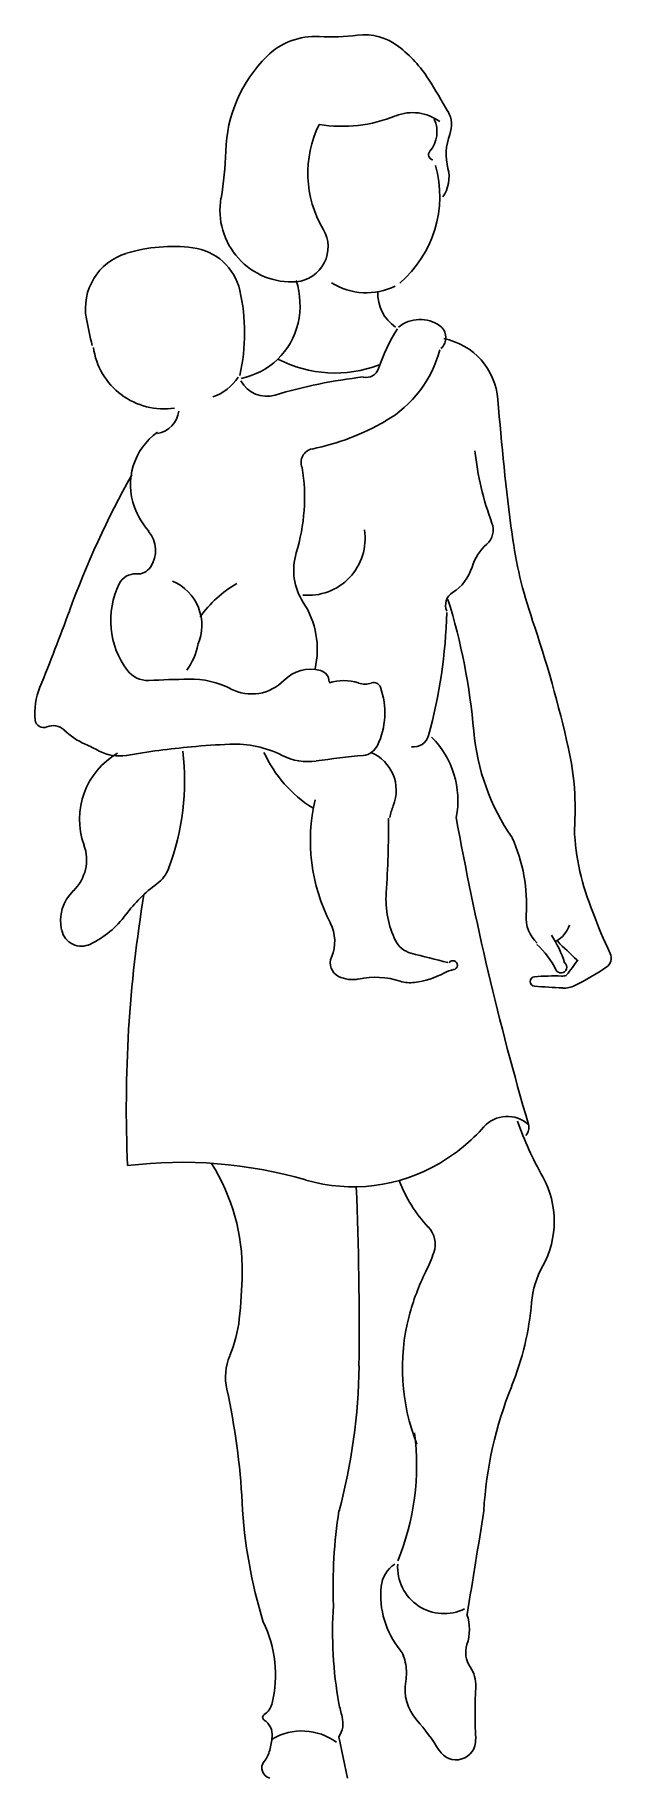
# Model space of a CAD drawing. Extents: x 8.1 to 8.65, y 9.29 to 10.96.
import ezdxf

# ---------------------------------------------------------------- set-up
doc = ezdxf.new("R2010")
doc.units = 0
doc.header["$LTSCALE"] = 0.4
doc.header["$MEASUREMENT"] = 0
doc.layers.add('PERSONA', color=31, linetype='CONTINUOUS')

msp = doc.modelspace()

# ---------------------------------------------------------------- linework, layer by layer
at = {"layer": 'PERSONA'}
msp.add_line((8.388, 9.3297), (8.3963, 9.2901), dxfattribs=at)
for centre, radius, start, end in [((8.3653, 10.8904), 0.0657, 86.6951, 134.7955), ((8.3807, 11.1558), 0.2002, 266.6951, 277.1793), ((8.4124, 10.9041), 0.0535, 52.3669, 97.1793), ((8.3695, 10.8485), 0.1237, 32.593, 52.3669), ((8.4131, 10.8422), 0.1335, 134.7955, 178.2659), ((7.9338, 10.5699), 0.6408, 29.3685, 32.593), ((8.391, 11.0066), 0.1365, 260.7956, 292.0697), ((8.4586, 10.8398), 0.0434, 53.4518, 112.0697), ((8.4525, 10.8651), 0.0293, 319.9069, 24.0711), ((8.4697, 10.8715), 0.026, 339.4649, 29.3685), ((8.4641, 10.8254), 0.1058, 153.9631, 210.5389), ((8.5446, 10.8434), 0.054, 159.4649, 194.6025), ((7.955, 10.8561), 0.3249, 350.2958, 358.2659), ((8.4788, 10.843), 0.00508, 139.9069, 257.7661), ((8.3749, 10.8034), 0.1096, 310.5837, 15.5034), ((8.4608, 10.8216), 0.0326, 324.3159, 14.6025), ((8.3428, 10.7898), 0.0686, 170.2958, 273.6991), ((8.3443, 10.7547), 0.0334, 275.0091, 30.5389), ((8.2006, 10.6958), 0.0551, 106.8529, 190.3424), ((8.229, 10.6022), 0.153, 82.7854, 106.8529), ((8.2415, 10.7014), 0.053, 12.8055, 82.7854), ((8.2726, 10.6991), 0.0782, 347.2354, 17.5003), ((8.1146, 10.6725), 0.1832, 347.1945, 12.8055), ((8.4142, 10.7735), 0.0626, 237.9982, 296.2273), ((8.4634, 10.7099), 0.0382, 177.0293, 236.3464), ((8.6191, 10.7766), 0.4813, 190.8545, 193.97), ((8.2813, 10.6971), 0.0693, 280.8451, 347.2354), ((8.5867, 10.5854), 0.1693, 147.49, 161.7294), ((8.4656, 10.6527), 0.0326, 54.6569, 128.941), ((8.4764, 10.668), 0.0139, 311.2385, 54.6569), ((8.2208, 10.6682), 0.0684, 187.9984, 278.352), ((8.3773, 10.6841), 0.1107, 300.0254, 345.4438), ((8.476, 10.6039), 0.0643, 4.4344, 78.9259), ((8.3844, 10.7523), 0.1182, 242.4218, 290.8324), ((8.2535, 10.6538), 0.0447, 287.9742, 328.2165), ((8.3189, 10.6397), 0.0279, 208.0075, 286.7241), ((8.4656, 10.1516), 0.4818, 96.4677, 106.7241), ((8.4141, 10.6424), 0.0125, 257.0925, 341.7294), ((10.9483, 10.7956), 2.4154, 184.4344, 187.5119), ((8.2101, 10.6007), 0.0248, 280.1075, 353.1507), ((8.25, 10.5274), 0.0614, 125.3519, 200.6357), ((8.3145, 10.7927), 0.2362, 281.696, 300.0254), ((8.365, 10.5486), 0.0132, 101.696, 201.6125), ((8.7955, 10.5886), 0.2789, 185.9257, 200.5829), ((8.1736, 10.5151), 0.1815, 343.0337, 9.0815), ((8.9941, 10.0898), 0.9202, 150.9409, 159.8692), ((8.2669, 10.5338), 0.0795, 200.6357, 220.0032), ((8.5173, 10.4841), 0.0183, 311.2765, 20.5829), ((8.1843, 10.4645), 0.0283, 325.644, 40.0032), ((8.3588, 10.4757), 0.0542, 264.2145, 8.7917), ((8.9671, 10.5344), 0.417, 187.5119, 198.9923), ((8.4012, 10.4456), 0.0565, 163.0337, 213.1738), ((8.5606, 10.4348), 0.0473, 131.2765, 163.1882), ((8.1931, 10.425), 0.017, 86.4326, 153.8993), ((8.1951, 10.4571), 0.0152, 266.4326, 325.644), ((8.4736, 10.4611), 0.0436, 302.1082, 343.1882), ((8.2493, 10.3974), 0.0796, 153.8993, 216.9593), ((8.2108, 10.3927), 0.0461, 336.4635, 67.0897), ((8.3447, 10.3381), 0.1092, 119.8438, 144.9014), ((8.5044, 10.412), 0.0144, 122.1082, 202.6794), ((5.9142, 11.2187), 2.3601, 337.9708, 339.8692), ((8.2852, 10.3698), 0.0821, 346.9248, 33.1738), ((7.9893, 10.4192), 0.5021, 344.7705, 358.4027), ((7.9229, 10.2404), 0.5963, 4.9142, 17.2878), ((7.4991, 10.0291), 1.1354, 12.5055, 18.9923), ((8.199, 10.3834), 0.0548, 322.3095, 350.382), ((8.2048, 10.3639), 0.0238, 216.9593, 272.8624), ((8.2602, 9.2566), 1.0848, 90.8412, 92.8624), ((8.2455, 10.2555), 0.0859, 62.8073, 90.8412), ((8.3045, 10.3703), 0.0432, 242.8073, 315.692), ((8.3609, 10.3152), 0.0356, 74.7258, 135.692), ((8.3672, 10.3385), 0.0115, 1.6969, 74.7258), ((8.3927, 10.2951), 0.0448, 71.6971, 108.3029), ((8.1632, 10.3087), 0.0661, 157.9708, 185.6814), ((8.413, 10.3563), 0.0197, 251.6971, 288.3029), ((8.4213, 10.3313), 0.00672, 19.6205, 108.3029), ((8.3591, 10.3091), 0.0728, 334.593, 19.6205), ((8.1055, 10.303), 0.00807, 185.6814, 293.5548), ((8.1147, 10.2819), 0.015, 46.3824, 113.5548), ((8.1748, 10.345), 0.0722, 226.3824, 245.8335), ((8.7275, 10.3096), 0.2112, 184.9142, 214.5915), ((8.0511, 10.0693), 0.23, 62.0899, 65.8335), ((8.1777, 10.3083), 0.0405, 242.0899, 279.8063), ((8.3192, 9.4899), 0.79, 95.2377, 99.8063), ((8.001, 10.2442), 0.2393, 339.4856, 6.7835), ((8.3171, 9.5122), 0.7676, 92.5023, 95.2377), ((8.2881, 10.1776), 0.1016, 63.3298, 92.5023), ((8.4097, 10.285), 0.0167, 275.5681, 334.593), ((8.4595, 10.2912), 0.0147, 261.8417, 344.7705), ((8.4163, 10.2254), 0.0855, 349.0066, 45.0694), ((8.3473, 10.2172), 0.2667, 355.8416, 12.5055), ((8.2125, 10.2074), 0.0727, 119.9391, 199.9404), ((8.4284, 10.3226), 0.1233, 204.6088, 237.9554), ((8.3586, 10.3179), 0.0555, 243.3298, 278.0142), ((8.5143, 9.2119), 1.0615, 95.5681, 98.0142), ((8.4034, 10.2349), 0.0394, 338.0661, 67.3203), ((8.5326, 10.1868), 0.1719, 166.8633, 207.2795), ((7.3971, 10.2053), 1.0384, 356.2241, 0.1617), ((8.5011, 10.1956), 0.0659, 158.0661, 168.1957), ((11.2827, 10.7088), 2.827, 190.1816, 196.2995), ((8.4151, 10.1261), 0.1524, 356.0028, 24.6502), ((8.8445, 10.2081), 0.2315, 182.5159, 202.7589), ((8.1054, 10.1686), 0.0412, 313.9674, 19.9404), ((8.1947, 10.1718), 0.0325, 306.1839, 339.4856), ((8.1619, 10.1101), 0.0402, 133.9674, 192.9875), ((8.2961, 10.0332), 0.1392, 126.1839, 143.5609), ((9.4229, 9.9314), 1.2383, 170.5176, 182.5635), ((8.5237, 10.1309), 0.0907, 176.2241, 206.0311), ((8.1103, 10.1703), 0.0916, 295.8619, 323.5609), ((8.3459, 10.0906), 0.0381, 336.6775, 27.2795), ((8.6, 10.1132), 0.033, 176.0028, 227.5504), ((8.5809, 10.1162), 0.0296, 299.5989, 339.9768), ((9.0132, 10.2535), 0.4053, 199.4501, 205.505), ((8.1418, 10.1054), 0.0195, 192.9875, 295.8619), ((8.4625, 10.1011), 0.0226, 206.0311, 255.4439), ((8.5084, 10.0404), 0.1, 17.1582, 34.0824), ((8.8841, 10.3692), 0.3999, 224.1738, 227.7942), ((8.3941, 10.0698), 0.0144, 156.6775, 243.3134), ((9.7639, 15.1128), 5.2005, 255.4439, 255.8469), ((8.497, 10.0677), 0.0043, 282.5509, 146.0587), ((8.5239, 10.0282), 0.0798, 26.1284, 47.9297), ((8.4961, 10.1525), 0.1444, 319.3788, 326.5508), ((8.6379, 10.0744), 0.0105, 304.1519, 25.505), ((8.4008, 10.083), 0.0291, 243.3134, 281.9489), ((8.4229, 9.9784), 0.0777, 72.1425, 101.9489), ((8.4493, 10.1358), 0.0853, 277.3896, 297.6968), ((8.5058, 10.028), 0.0364, 102.5509, 117.6968), ((8.5755, 10.0521), 0.00451, 95.006, 264.994), ((8.5936, 9.8454), 0.212, 87.9926, 95.006), ((8.6005, 10.0658), 0.00548, 206.1284, 49.996), ((8.6015, 10.0724), 0.0151, 267.9926, 286.2709), ((8.507, 10.2674), 0.2437, 295.9392, 304.1519), ((8.4562, 10.0819), 0.031, 252.1425, 277.3896), ((8.6296, 10.6708), 0.6255, 264.994, 267.4804), ((8.6032, 10.0696), 0.0238, 267.4804, 295.9392), ((8.5491, 9.8931), 0.03, 47.7957, 138.2876), ((8.3939, 10.0315), 0.178, 300.464, 318.2876), ((8.9133, 10.0482), 0.3776, 200.095, 208.9897), ((8.5583, 9.9122), 0.0114, 319.4614, 16.2995), ((8.2377, 9.4557), 0.4235, 73.7364, 97.0255), ((8.1037, 9.7762), 0.1918, 359.0215, 32.0782), ((8.4018, 10.0181), 0.1624, 253.7364, 300.464), ((5.3048, 9.7239), 3.1026, 359.2656, 2.4349), ((8.5678, 9.9068), 0.1301, 200.251, 223.4984), ((8.5062, 9.8226), 0.0878, 330.9606, 28.9897), ((8.456, 9.8007), 0.0241, 341.1301, 43.4984), ((8.3366, 9.8415), 0.1502, 333.5805, 341.1301), ((7.8315, 9.7808), 0.464, 353.6129, 359.0215), ((8.6714, 9.6752), 0.2236, 153.5805, 165.2577), ((8.6593, 9.7376), 0.0873, 150.9606, 175.1347), ((8.2972, 9.7684), 0.2761, 338.0306, 355.1347), ((8.1638, 9.7437), 0.1297, 337.5762, 353.6129), ((8.6444, 9.6823), 0.1957, 165.2577, 201.801), ((8.3334, 9.6736), 0.0539, 157.5762, 192.4257), ((7.8428, 9.6914), 0.5645, 345.042, 359.2656), ((7.6348, 9.5197), 0.6615, 2.9398, 12.4257), ((8.9015, 9.5246), 0.3755, 158.0306, 176.7848), ((8.219, 9.5896), 0.2433, 337.8386, 7.2489), ((8.7628, 9.5776), 0.468, 182.9398, 197.1731), ((8.8641, 9.4721), 0.4817, 171.2065, 182.0109), ((-0.7928, 11.0045), 9.4329, 350.49469, 351.10323), ((8.457, 9.4706), 0.0287, 122.9898, 174.4331), ((8.4886, 9.4919), 0.0444, 176.3041, 296.2661), ((8.5119, 9.4653), 0.0839, 174.4331, 218.9157), ((8.7597, 9.4295), 0.3778, 176.1074, 190.3574), ((8.2138, 9.3891), 0.1136, 346.0222, 26.3192), ((8.4659, 9.4323), 0.0469, 342.0127, 17.9376), ((8.4317, 9.4005), 0.0192, 20.5244, 38.9157), ((8.4056, 9.3908), 0.047, 9.9362, 20.5244), ((8.5338, 9.4103), 0.0245, 162.0127, 214.1978), ((8.4064, 9.3909), 0.0462, 350.0141, 9.9362), ((8.4879, 9.3791), 0.031, 357.037, 34.1978), ((8.4956, 9.3752), 0.0444, 170.0141, 221.827), ((9.008, 9.3522), 0.4898, 177.037, 182.9133), ((8.3068, 9.3659), 0.0178, 302.8528, 346.0222), ((8.5191, 9.3856), 0.1332, 190.3574, 196.074), ((8.3182, 9.3483), 0.00317, 122.8528, 237.0975), ((8.3073, 9.3315), 0.0169, 353.7795, 57.0975), ((8.3693, 9.3424), 0.0226, 325.6958, 16.074), ((8.3221, 9.2199), 0.1884, 30.8921, 41.827), ((8.2259, 9.3404), 0.0988, 346.1549, 353.7795), ((8.3526, 9.279), 0.0562, 53.8486, 120.4475), ((8.5, 9.3264), 0.0188, 210.8921, 2.9133), ((8.3242, 9.2998), 0.00996, 140.6654, 256.1549), ((8.2956, 9.3232), 0.027, 320.6654, 346.1549)]:
    msp.add_arc(centre, radius, start, end, dxfattribs=at)

doc.saveas('drawing.dxf')
